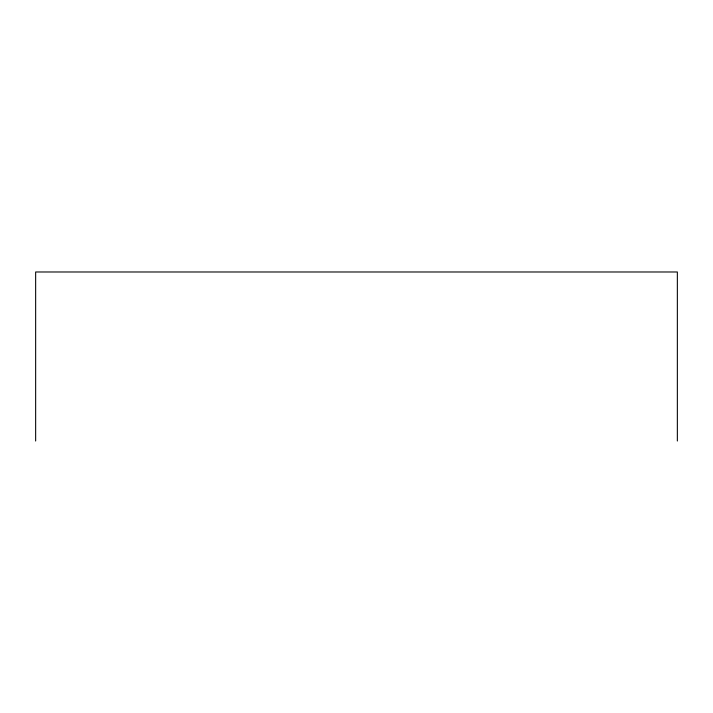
<?xml version="1.0" encoding="UTF-8"?>
<svg xmlns="http://www.w3.org/2000/svg" width="713" height="713" viewBox="0 0 713 713"><rect width="100%" height="100%" fill="white"/><g stroke="black" fill="none" stroke-linecap="round" stroke-linejoin="round"><path stroke-width="1.07" d="M677.35 441.017L677.35 271.983L35.65 271.983L35.65 441.017"/></g></svg>
